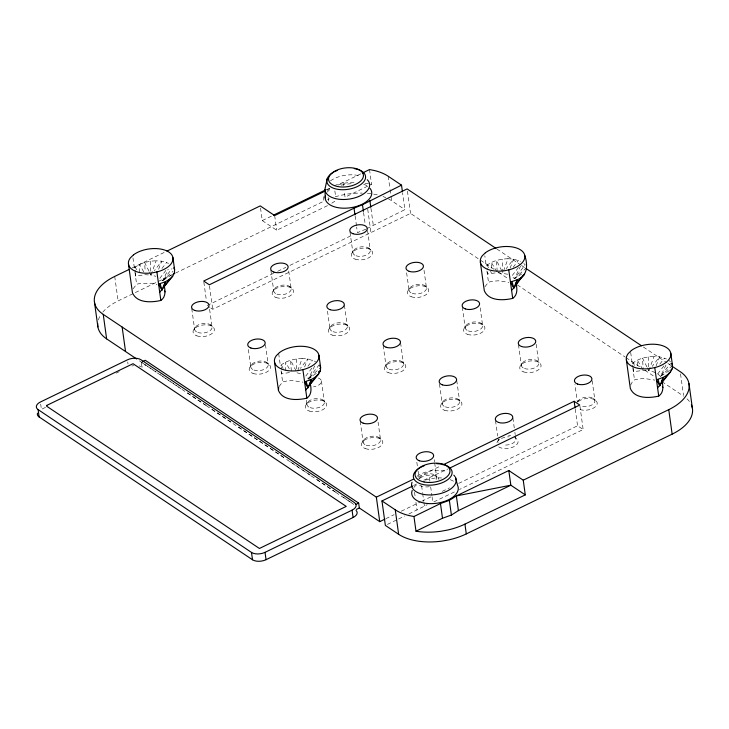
<?xml version="1.0" encoding="UTF-8"?>
<svg xmlns="http://www.w3.org/2000/svg" width="729" height="729" viewBox="0 0 729 729"><rect width="100%" height="100%" fill="white"/><g stroke="black" fill="none" stroke-linecap="round" stroke-linejoin="round"><path stroke-width="0.55" stroke-dasharray="3.65 2.73" d="M135.384 272.701L135.485 276.072L145.399 274.705L150.967 275.097L156.134 260.791L161.701 261.182L168.618 263.351M297.714 370.76L302.143 358.504L307.711 358.896L315.621 361.548M503.575 270.988L508.004 258.731L513.571 259.123L520.488 261.292M633.255 368.345L633.355 371.717L643.279 370.35L648.846 370.742L654.013 356.445L659.581 356.827L666.497 359.005M158.612 269.247L161.701 261.182L154.32 270.751M304.622 366.96L307.711 358.896L300.33 368.464M510.09 268.19L513.571 259.123L506.19 268.682M656.1 365.903L659.581 356.827L652.2 366.395M165.902 270.413L159.861 278.241L162.585 280.774L168.244 269.165M314.728 365.903L308.595 378.488L309.889 381.449M518.437 267.479L511.731 276.173L514.455 278.706L520.579 266.131M647.379 367.835L648.846 370.742L653.776 371.945L657.74 373.886L660.465 376.419L666.115 364.81M133.097 288.793L136.615 284.237L140.715 283.326L152.097 283.253L157.036 284.465M279.107 386.498L282.624 381.941L286.716 381.03L292.539 380.584L303.045 382.169M484.958 286.725L488.485 282.169L492.576 281.257L498.399 280.802L508.897 282.396M630.539 385.24L632.253 382.032L634.494 379.882L638.586 378.971L644.409 378.515L654.906 380.11M193.996 329.244L195.418 327.057M273.12 290.889L274.541 288.711M250.147 366.824L251.569 364.637M352.244 252.535L353.665 250.357M329.271 328.469L330.702 326.291M306.308 404.404L307.729 402.226M408.404 290.124L409.826 287.937M385.431 366.049L386.853 363.871M362.459 441.984L363.889 439.806M464.555 327.704L465.977 325.517M441.592 403.629L443.013 401.451M520.716 365.284L522.137 363.106M497.743 441.218L499.165 439.031A8.794 4.72 -7.9 0 0 498.918 442.694M578.297 400.686L577.341 402.135L574.935 384.456M161.938 268.472L166.64 262.385M171.68 274.806L162.585 280.774L171.98 268.6M307.948 366.186L312.65 360.099M311.912 368.118L305.87 375.945L308.595 378.488L316.778 373.12M319.329 364.573L308.595 378.488L320.632 367.534M513.134 267.279L518.501 260.326M521.727 273.94L514.455 278.706L525.19 264.8L523.832 263.524M659.818 364.117L664.511 358.03M657.74 373.886L664.447 365.183M669.55 370.45L660.465 376.419L670.525 363.379M134.355 267.908C140.333 262.832 148.461 261.091 156.134 260.791M632.225 363.561C638.203 358.477 646.341 356.736 654.013 356.445M162.585 280.774L173.019 271.288M514.455 278.706L526.484 267.762M660.465 376.419L672.493 365.475M329.745 188.492L327.111 190.16L327.403 192.256M331.777 203.181L336.151 200.402M366.796 228.651L404.905 209.642L402.59 192.948M413.607 485.578L416.377 484.01M408.841 514.018L427.203 504.714M334.119 185.713L343.004 182.532L361.356 173.557M369.512 169.565L371.553 184.255L345.045 197.222L344.17 190.925M132.14 267.98L164.927 252.088M260.526 208.002L262.267 220.586L271.48 216.13M102.78 312.167A48.843 26.244 -7.9 0 1 118.116 300.913L171.37 275.097M175.47 273.111L323.977 201.131L323.075 194.607M262.267 220.586L276.71 230.255L328.141 205.332M273.566 273.302L207.091 305.524L209.897 307.401M277.658 271.316L285.841 267.352M289.932 265.365L352.317 235.13M210.836 308.021L212.713 309.278L410.527 213.397L479.509 259.57M45.517 407.374L41.416 409.361L40.687 404.112M116.166 373.13L119.246 371.644M139.239 365.949A9.769 5.249 -7.9 0 1 141.982 367.097L145.946 365.183M418.364 476.793L440.917 465.867M423.804 480.229L447.843 468.984M385.887 518.665L394.088 514.692M401.269 511.211L420.742 501.771M421.763 501.279L430.985 496.804M442.266 491.346L449.438 487.865M458.659 483.391L577.559 425.772L583.173 429.527L459.425 489.505M387.4 524.415L397.606 519.467M398.626 518.966L404.759 516.004M433.855 501.898L455.333 491.492M365.876 229.179L357.429 232.651L356.663 227.093M508.004 258.731C500.331 259.032 492.203 260.772 486.216 265.848L484.831 255.833M507.767 274.232L497.269 272.646L487.355 274.004L487.254 270.632M302.143 358.504C294.47 358.805 286.342 360.545 280.355 365.621L278.66 353.383M341.281 185.175L346.157 184.273A48.843 26.244 -7.9 0 1 352.508 183.553M289.468 372.574L281.494 373.786L281.394 370.414M370.915 184.127L371.553 184.255M149.509 272.19L150.967 275.097L155.906 276.3M296.976 372.811L301.906 374.013M496.905 248.999L520.524 264.809M521.472 265.438L525.254 267.971M643.379 347.022L667.008 362.832M667.946 363.47L670.789 365.366M388.466 198.889A48.843 26.244 -7.9 0 1 391.619 200.748L404.905 209.642M480.457 260.198L494.626 269.684M498.408 272.218L508.806 279.171M517.308 284.866L625.045 356.964M625.983 357.593L640.162 367.079M644.883 370.241L654.341 376.565M661.896 381.622L683.629 396.175M139.449 360.837L156.325 372.136M160.107 374.66L180.883 388.566M187.49 392.986L207.318 406.253M212.039 409.416L232.815 423.312M238.474 427.112L285.686 458.705M290.406 461.858L311.183 475.764M316.851 479.554L337.618 493.46M343.286 497.251L352.727 503.566M142.255 362.832L156.416 372.309M157.355 372.947L180.965 388.739M181.913 389.377L205.514 405.169M206.462 405.807L285.777 458.887M286.716 459.516L310.326 475.308M311.265 475.946L334.875 491.738M335.814 492.376L353.756 504.377M593.351 398.435L595.274 400.112M537.2 360.855L539.123 362.532M481.04 323.275L482.962 324.952M424.879 285.695L426.802 287.372M368.728 248.106L370.651 249.792M514.227 436.789L516.15 438.466A10.744 5.777 -7.9 0 1 513.626 446.822A10.744 5.777 -7.9 0 1 498.745 446.904M458.067 399.2L459.99 400.886M401.916 361.62L403.839 363.306M345.756 324.041L347.678 325.726M289.604 286.461L291.527 288.146M435.104 475.135L437.026 476.821M378.943 437.555L380.866 439.241M322.792 399.975L324.715 401.652M266.632 362.395L268.554 364.072M210.471 324.815L212.394 326.492M668.475 359.971L670.516 361.876M642.741 369.43L637.365 360.144L637.438 368.674M496.731 271.717L491.355 262.44L491.428 270.96M289.258 368.71L285.495 362.213L285.568 370.742M143.786 271.926L139.485 264.499L139.558 273.029M634.549 365.42L633.091 362.723L633.228 367.225M488.539 267.707L487.081 265.01L487.218 269.511M490.48 271.297L491.446 273.093M283.162 368.382L281.221 364.792L281.358 369.284M136.669 269.776L135.22 267.078L135.348 271.571M646.896 366.869L642.513 358.158L643.206 369.248M296.001 370.87L290.643 360.226L291.336 371.307M149.017 271.224L144.634 262.513L145.189 271.379M680.54 373.913L683.474 395.054M630.685 352.426L632.654 366.614M632.79 367.635L634.494 379.882M592.176 380.757L594.928 400.586M579.929 406.153L583.173 429.527M575.236 409.078L577.559 425.772M536.17 344.279L538.767 363.006M518.474 344.671L521.381 365.603M512.897 418.009L514.273 427.923M514.884 432.333L515.193 434.53M515.339 435.632L515.804 438.94A8.794 4.72 -7.9 0 1 503.466 444.918M486.926 270.951L488.485 282.169M480.165 307.802L482.616 325.426M495.51 420.606L497.652 436.024M462.323 307.091L465.22 328.023M456.737 380.429L459.644 401.36M424.014 270.222L426.456 287.846M439.505 384.119L442.257 403.957M407.438 191.144L410.527 213.397M434.229 459.662L434.539 461.867M434.684 462.97L436.671 477.285M406.618 272.81L409.069 290.443M388.22 176.263L389.915 188.51M390.07 189.622L390.844 195.181M390.999 196.301L391.619 200.748M429.436 477.914L429.9 481.249M430.675 486.817L431.905 495.72M432.06 496.832L432.835 502.39M421.608 485.842L422.538 492.512M422.692 493.633L423.768 501.415M423.923 502.536L424.387 505.871M400.586 342.849L403.483 363.78M416.842 462.259L417.453 466.669M418.063 471.071L419.129 478.78M414.537 492.257L415.156 496.713M415.931 502.272L417.006 510.063M370.943 208.294L373.257 224.988M367.717 209.205L370.961 232.578M367.544 230.437L370.296 250.266M383.19 345.437L386.097 366.377M363.561 212.485L365.256 224.723M355.114 215.957L356.508 225.981M378.069 422.082L380.52 439.705M350.002 231.931L352.909 252.863M343.004 182.532L343.441 185.676M334.848 190.952L335.714 197.249M344.425 305.26L347.332 326.191M360.226 421.371L363.133 442.303M328.132 197.504L329.007 203.792M327.494 311.165L329.945 328.788M321.416 380.912L324.359 402.126M288.73 270.988L291.172 288.611M306.353 400.257L306.973 404.723M274.669 215.565L276.71 230.255M270.878 270.277L273.785 291.208M281.066 370.724L282.624 381.941M265.456 344.717L268.208 364.546M248.37 349.519L250.812 367.143M209.469 285.905L212.713 309.278M209.606 309.342L212.048 326.966M203.847 282.15L206.48 301.068M191.754 308.631L194.661 329.563M132.96 257.893L134.774 270.969M134.92 271.99L136.615 284.237M141.308 362.204L141.982 367.097M127.73 361.93L128.022 364.026M114.717 276.428L118.116 300.913M497.196 271.534L496.504 260.444L502.837 273.029L502.181 259.187M648.19 356.891L648.846 370.742M296.32 358.96L296.876 370.678M150.32 261.246L150.967 275.097M98.369 319.967A48.843 26.244 -7.9 0 1 100.866 314.728M327.531 199.536A48.843 26.244 -7.9 0 1 329.38 198.789M335.176 196.812A48.843 26.244 -7.9 0 1 341.254 195.226L347.523 194.06A48.843 26.244 -7.9 0 1 362.249 193.094M367.352 193.349A48.843 26.244 -7.9 0 1 377.859 195.017M382.998 196.538A48.843 26.244 -7.9 0 1 385.841 197.65M327.303 192.11A23.446 12.593 -7.9 0 1 329.991 189.412M337.974 185.029A23.446 12.593 -7.9 0 1 355.242 182.514M363.653 184.209A23.446 12.593 -7.9 0 1 367.954 186.46M330.419 180.892A22.471 12.074 -7.9 0 1 360.919 176.181M326.173 189.74A48.843 26.244 -7.9 0 1 329.909 188.301M364.992 183.48A48.843 26.244 -7.9 0 1 369.949 183.99M686.955 398.79A48.843 26.244 -7.9 0 1 689.552 401.688M416.952 476.338A22.471 12.074 -7.9 0 1 447.451 471.627M413.835 487.555A23.446 12.593 -7.9 0 1 418.227 483.609M425.444 480.138A23.446 12.593 -7.9 0 1 441.774 477.969M450.185 479.664A23.446 12.593 -7.9 0 1 454.486 481.905M496.923 442.749A10.744 5.777 -7.9 0 1 509.234 436.78M429.317 486.726A10.744 5.777 -7.9 0 1 419.612 485.259M420.104 478.133A10.744 5.777 -7.9 0 1 431.468 475.171A10.744 5.777 -7.9 0 1 438.949 479.445M578.352 401.433A10.744 5.777 -7.9 0 1 594.071 399.465A10.744 5.777 -7.9 0 1 593.488 408.085A10.744 5.777 -7.9 0 1 577.869 408.55M577.623 401.934A8.794 4.72 -7.9 0 1 589.169 397.123A8.794 4.72 -7.9 0 1 593.825 403.492A8.794 4.72 -7.9 0 1 580.658 406.099M508.569 435.404A8.794 4.72 -7.9 0 1 510.747 435.559M419.375 478.634A8.794 4.72 -7.9 0 1 430.557 473.786A8.794 4.72 -7.9 0 1 435.915 479.791M318.291 377.996A8.794 4.72 -7.9 0 1 321.07 382.789A8.794 4.72 -7.9 0 1 313.543 386.862M307.665 378.825A8.794 4.72 -7.9 0 1 311.903 377.549M131.913 365.994A9.769 5.249 -7.9 0 1 133.799 365.676M332.169 335.085A10.744 5.777 -7.9 0 0 349.501 329.882A10.744 5.777 -7.9 0 0 335.258 324.861A10.744 5.777 -7.9 0 0 332.169 335.085M411.293 296.739A10.744 5.777 -7.9 0 0 428.625 291.527A10.744 5.777 -7.9 0 0 414.391 286.506A10.744 5.777 -7.9 0 0 411.293 296.739M253.045 373.439A10.744 5.777 -7.9 0 0 270.377 368.236A10.744 5.777 -7.9 0 0 256.134 363.206A10.744 5.777 -7.9 0 0 253.045 373.439M467.453 334.319A10.744 5.777 -7.9 0 0 484.785 329.116A10.744 5.777 -7.9 0 0 470.542 324.086A10.744 5.777 -7.9 0 0 467.453 334.319M388.32 372.665A10.744 5.777 -7.9 0 0 405.652 367.462A10.744 5.777 -7.9 0 0 391.418 362.441A10.744 5.777 -7.9 0 0 388.32 372.665M523.604 371.899A10.744 5.777 -7.9 0 0 540.936 366.696A10.744 5.777 -7.9 0 0 526.702 361.666A10.744 5.777 -7.9 0 0 523.604 371.899M309.196 411.019A10.744 5.777 -7.9 0 0 326.528 405.816A10.744 5.777 -7.9 0 0 312.294 400.786A10.744 5.777 -7.9 0 0 309.196 411.019M355.132 259.15A10.744 5.777 -7.9 0 0 372.464 253.947A10.744 5.777 -7.9 0 0 358.231 248.926A10.744 5.777 -7.9 0 0 355.132 259.15M196.885 335.859A10.744 5.777 -7.9 0 0 214.217 330.647A10.744 5.777 -7.9 0 0 199.983 325.626A10.744 5.777 -7.9 0 0 196.885 335.859M276.009 297.505A10.744 5.777 -7.9 0 0 293.34 292.302A10.744 5.777 -7.9 0 0 279.107 287.272A10.744 5.777 -7.9 0 0 276.009 297.505M365.357 448.599A10.744 5.777 -7.9 0 0 382.689 443.396A10.744 5.777 -7.9 0 0 368.446 438.366A10.744 5.777 -7.9 0 0 365.357 448.599M444.48 410.245A10.744 5.777 -7.9 0 0 461.812 405.042A10.744 5.777 -7.9 0 0 447.579 400.021A10.744 5.777 -7.9 0 0 444.48 410.245M333.062 331.704A8.794 4.72 -7.9 0 0 347.241 327.449A8.794 4.72 -7.9 0 0 335.595 323.33A8.794 4.72 -7.9 0 0 333.062 331.704M412.195 293.35A8.794 4.72 -7.9 0 0 426.374 289.094A8.794 4.72 -7.9 0 0 414.719 284.984A8.794 4.72 -7.9 0 0 412.195 293.35M253.938 370.05A8.794 4.72 -7.9 0 0 268.117 365.794A8.794 4.72 -7.9 0 0 256.471 361.684A8.794 4.72 -7.9 0 0 253.938 370.05M468.346 330.93A8.794 4.72 -7.9 0 0 482.525 326.674A8.794 4.72 -7.9 0 0 470.879 322.564A8.794 4.72 -7.9 0 0 468.346 330.93M524.506 368.519A8.794 4.72 -7.9 0 0 538.685 364.254A8.794 4.72 -7.9 0 0 527.04 360.144A8.794 4.72 -7.9 0 0 524.506 368.519M445.383 406.864A8.794 4.72 -7.9 0 0 459.562 402.608A8.794 4.72 -7.9 0 0 447.907 398.499A8.794 4.72 -7.9 0 0 445.383 406.864M389.222 369.284A8.794 4.72 -7.9 0 0 403.401 365.029A8.794 4.72 -7.9 0 0 391.755 360.919A8.794 4.72 -7.9 0 0 389.222 369.284M356.034 255.77A8.794 4.72 -7.9 0 0 370.214 251.514A8.794 4.72 -7.9 0 0 358.568 247.404A8.794 4.72 -7.9 0 0 356.034 255.77M197.787 332.47A8.794 4.72 -7.9 0 0 211.966 328.214A8.794 4.72 -7.9 0 0 200.311 324.104A8.794 4.72 -7.9 0 0 197.787 332.47M276.911 294.124A8.794 4.72 -7.9 0 0 291.09 289.86A8.794 4.72 -7.9 0 0 279.444 285.75A8.794 4.72 -7.9 0 0 276.911 294.124M366.25 445.219A8.794 4.72 -7.9 0 0 380.429 440.954A8.794 4.72 -7.9 0 0 368.783 436.844A8.794 4.72 -7.9 0 0 366.25 445.219M310.098 407.639A8.794 4.72 -7.9 0 0 324.277 403.374A8.794 4.72 -7.9 0 0 312.632 399.264A8.794 4.72 -7.9 0 0 310.098 407.639"/><path stroke-width="1.09" d="M164.171 285.777C165.456 290.871 165.775 297.159 160.845 300.448C151.459 302.635 136.888 303.319 132.45 292.785L128.486 264.217M159.715 292.293L172.691 276.218L174.404 273.02L174.623 269.83L172.919 257.583M310.171 383.49C311.465 388.584 311.784 394.872 306.854 398.162C297.468 400.349 282.888 401.032 278.46 390.489L278.669 387.299M318.928 355.296L320.632 367.534L320.414 370.733L318.691 373.931L305.724 389.997M662.041 381.431C663.335 386.525 663.645 392.803 658.724 396.093C649.339 398.28 634.759 398.963 630.321 388.429L626.357 359.871M657.594 387.937L670.562 371.863L672.275 368.664L672.493 365.475L670.798 353.228M327.212 178.705L325.489 186.815A22.471 12.074 -7.9 0 0 350.257 198.917A22.471 12.074 -7.9 0 0 367.261 179.726M169.593 279.207L163.67 286.934L165.319 281.786L158.585 284.128L161.947 290.133L165.319 281.786L169.593 279.207L172.691 276.218M315.593 376.92L309.679 384.639L311.329 379.499L304.594 381.841L307.957 387.846L311.329 379.499L315.593 376.92L318.691 373.931L317.097 375.298M511.585 290.224L513.817 288.064L517.189 279.726C527.76 276.163 527.914 264.527 524.789 255.524M667.463 374.861L661.54 382.579L663.19 377.431L656.455 379.773L659.827 385.778L663.19 377.431L667.463 374.861L670.562 371.863L668.958 373.23M522.957 275.526L524.552 274.159L515.531 284.866L517.189 279.726L510.455 282.068L513.817 288.064L521.454 277.148M172.901 274.551L174.404 273.02M318.91 372.264L320.414 370.733L318.591 371.927M670.771 370.195L672.275 368.664M480.347 262.158L484.311 290.716C488.749 301.259 503.329 300.576 512.715 298.389C517.645 295.09 517.326 288.812 516.032 283.718M413.954 516.515L440.462 503.548L449.356 500.367L456.354 495.93L508.806 470.524L523.24 480.183L525.281 494.873L464.929 524.124A48.843 26.244 -7.9 0 1 447.652 530.029L441.391 531.186A48.843 26.244 -7.9 0 1 416.633 531.332L415.995 531.204L413.954 516.515L409.005 515.549A48.843 26.244 -7.9 0 1 395.255 509.817L381.96 500.923L412.587 486.079M415.995 531.204L442.503 518.237L451.397 515.057L458.395 510.619L510.838 485.204L525.281 494.873M495.957 248.37L407.128 188.92L209.314 284.793L203.692 281.039L354.039 208.175L362.477 204.694L401.515 185.157L402.435 191.836M362.377 173.055L369.512 169.565L374.46 170.531A48.843 26.244 -7.9 0 1 388.22 176.263L401.515 185.157M129.069 269.475L114.717 276.428A48.843 26.244 -7.9 0 0 103.236 314.39L106.634 338.876L136.669 358.978M166.977 251.095L260.235 205.897L274.669 215.565L325.098 191.135M273.521 215.137L322.619 191.344A48.843 26.244 -7.9 0 1 325.262 190.123M142.292 361.721L145.262 360.29L358.659 503.092L359.342 507.995L379.745 521.645L384.866 519.157M355.688 504.532L358.659 503.092M103.236 314.39L376.346 497.16L413.243 479.281M442.968 464.874L574.16 401.287L579.774 405.042L449.893 468M38.099 409.607L251.496 552.418A9.769 5.249 -7.9 0 0 265.028 552.345L352.061 510.154A9.769 5.249 -7.9 0 0 354.367 502.563L140.97 359.752A9.769 5.249 -7.9 0 0 127.438 359.834L40.396 402.016A9.769 5.249 -7.9 0 0 38.099 409.607L39.12 416.952L252.516 559.763A9.769 5.249 -7.9 0 0 266.049 559.69L353.082 517.499A9.769 5.249 -7.9 0 0 356.044 510.428M356.372 509.425L359.342 507.995M523.24 480.183L668.748 409.652A48.843 26.244 -7.9 0 0 680.239 371.69L671.728 365.994M381.96 500.923L385.359 525.399L398.645 534.293A48.843 26.244 -7.9 0 0 442.749 540.982L449.009 539.824A48.843 26.244 -7.9 0 0 466.287 533.91L672.147 434.138A48.843 26.244 -7.9 0 0 691.365 404.823M526.201 268.6L641.493 345.756M662.379 386.516L662.889 387.546M164.499 290.871L165.018 291.901M671.628 363.498L672.493 365.475M319.767 365.557L320.632 367.534M173.757 267.853L174.623 269.83M658.041 379.426L659.827 385.778M512.031 281.713L513.817 288.064M306.18 381.486L307.957 387.846M160.17 283.772L161.947 290.133M688.978 383.654L692.368 408.131M668.748 409.652L672.147 434.138M654.76 367.534L658.724 396.093M574.16 401.287L575.09 407.967M508.751 269.821L512.715 298.389M508.806 470.524L510.838 485.204L456.354 495.93L458.395 510.619M464.929 524.124L466.287 533.91M449.356 500.367L451.397 515.057M440.462 503.548L442.503 518.237M369.858 200.502L370.788 207.182M362.477 204.694L363.406 211.374M354.039 208.175L354.959 214.845M395.255 509.817L398.645 534.293M376.346 497.16L379.745 521.645M352.061 510.154L353.082 517.499M302.89 369.603L306.854 398.162M274.496 361.93L278.46 390.489M265.028 552.345L266.049 559.69M251.496 552.418L252.516 559.763M156.89 271.89L160.845 300.448M122.144 327.048L125.543 351.524M94.497 302.426L97.896 326.911M325.025 189.576L325.189 197.841M106.634 338.876A48.843 26.244 -7.9 0 1 97.713 323.476M369.986 188.346A23.446 12.593 -7.9 0 1 351.515 207.592A23.446 12.593 -7.9 0 1 325.38 195.928M354.294 168.599A19.537 10.498 -7.9 0 1 362.441 183.189A19.537 10.498 -7.9 0 1 333.281 188.146A19.537 10.498 -7.9 0 1 333.827 172.071M334.675 171.625A19.537 10.498 -7.9 0 1 337.454 170.422M444.544 464.902A19.537 10.498 -7.9 0 1 446.203 480.73A19.537 10.498 -7.9 0 1 416.915 482.115A19.537 10.498 -7.9 0 1 423.986 465.867M436.698 463.708A19.537 10.498 -7.9 0 1 440.826 464.045M441.801 464.209A19.537 10.498 -7.9 0 1 443.669 464.637M412.204 490.417A23.446 12.593 -7.9 0 0 435.441 503.402A23.446 12.593 -7.9 0 0 457.602 485.496L455.525 477.55A22.471 12.074 -7.9 0 1 434.293 494.718A22.471 12.074 -7.9 0 1 412.022 482.27M453.793 475.171A22.471 12.074 -7.9 0 1 455.069 476.72M39.12 416.952A9.769 5.249 -7.9 0 1 37.471 413.179M133.516 254.84L130.418 257.829A22.471 12.074 -7.9 0 0 152.789 272.801L158.466 271.534A22.471 12.074 -7.9 0 0 168.9 252.079A22.471 12.074 -7.9 0 0 133.516 254.84M279.526 352.544L276.428 355.542A22.471 12.074 -7.9 0 0 298.799 370.514L304.476 369.248A22.471 12.074 -7.9 0 0 314.91 349.792A22.471 12.074 -7.9 0 0 279.526 352.544M485.386 252.772L482.288 255.761A22.471 12.074 -7.9 0 0 504.659 270.732L510.336 269.475A22.471 12.074 -7.9 0 0 520.77 250.02A22.471 12.074 -7.9 0 0 485.386 252.772M631.396 350.485L628.289 353.474A22.471 12.074 -7.9 0 0 650.66 368.446L656.346 367.179A22.471 12.074 -7.9 0 0 666.78 347.733A22.471 12.074 -7.9 0 0 631.396 350.485M46.793 405.397L46.565 406.144L259.424 548.472L346.239 506.409L133.042 363.707L46.793 405.397M337.536 186.515A17.587 9.45 -7.9 0 0 363.443 175.47A17.587 9.45 -7.9 0 0 336.962 170.103A17.587 9.45 -7.9 0 0 337.536 186.515M424.059 481.969A17.587 9.45 -7.9 0 0 449.975 470.916A17.587 9.45 -7.9 0 0 423.494 465.549A17.587 9.45 -7.9 0 0 424.059 481.969M330.009 309.67A8.794 4.72 -7.9 0 0 344.188 305.415A8.794 4.72 -7.9 0 0 332.542 301.296A8.794 4.72 -7.9 0 0 330.009 309.67M250.885 348.015A8.794 4.72 -7.9 0 0 265.064 343.76A8.794 4.72 -7.9 0 0 253.419 339.65A8.794 4.72 -7.9 0 0 250.885 348.015M465.293 308.896A8.794 4.72 -7.9 0 0 479.472 304.64A8.794 4.72 -7.9 0 0 467.827 300.53A8.794 4.72 -7.9 0 0 465.293 308.896M409.133 271.316A8.794 4.72 -7.9 0 0 423.312 267.06A8.794 4.72 -7.9 0 0 411.666 262.95A8.794 4.72 -7.9 0 0 409.133 271.316M498.481 422.41A8.794 4.72 -7.9 0 0 512.66 418.154A8.794 4.72 -7.9 0 0 501.014 414.045A8.794 4.72 -7.9 0 0 498.481 422.41M363.197 423.184A8.794 4.72 -7.9 0 0 377.376 418.92A8.794 4.72 -7.9 0 0 365.73 414.81A8.794 4.72 -7.9 0 0 363.197 423.184M419.348 460.764A8.794 4.72 -7.9 0 0 433.536 456.509A8.794 4.72 -7.9 0 0 421.881 452.39A8.794 4.72 -7.9 0 0 419.348 460.764M442.321 384.83A8.794 4.72 -7.9 0 0 456.5 380.574A8.794 4.72 -7.9 0 0 444.854 376.465A8.794 4.72 -7.9 0 0 442.321 384.83M577.605 384.065A8.794 4.72 -7.9 0 0 591.784 379.8A8.794 4.72 -7.9 0 0 580.138 375.69A8.794 4.72 -7.9 0 0 577.605 384.065M521.445 346.485A8.794 4.72 -7.9 0 0 535.624 342.22A8.794 4.72 -7.9 0 0 523.978 338.11A8.794 4.72 -7.9 0 0 521.445 346.485M352.973 233.736A8.794 4.72 -7.9 0 0 367.161 229.48A8.794 4.72 -7.9 0 0 355.506 225.37A8.794 4.72 -7.9 0 0 352.973 233.736M194.725 310.436A8.794 4.72 -7.9 0 0 208.904 306.18A8.794 4.72 -7.9 0 0 197.258 302.07A8.794 4.72 -7.9 0 0 194.725 310.436M273.849 272.09A8.794 4.72 -7.9 0 0 288.028 267.825A8.794 4.72 -7.9 0 0 276.382 263.716A8.794 4.72 -7.9 0 0 273.849 272.09M386.16 347.25A8.794 4.72 -7.9 0 0 400.349 342.994A8.794 4.72 -7.9 0 0 388.694 338.885A8.794 4.72 -7.9 0 0 386.16 347.25"/></g></svg>
